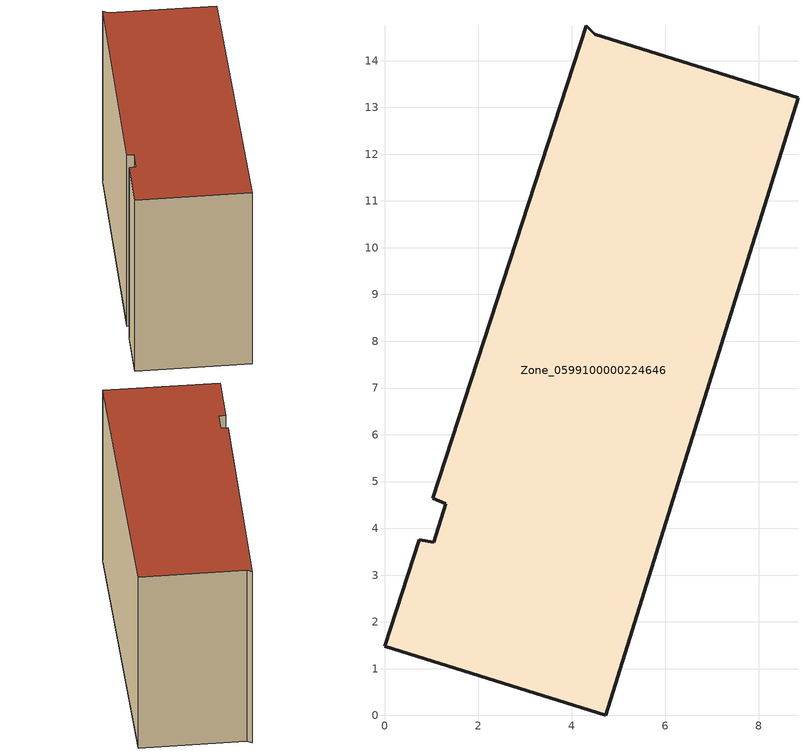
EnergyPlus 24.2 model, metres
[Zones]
Zone_0599100000224646
 floor ground (C_G): 0.74,3.76 1.05,3.7 1.3,4.53 1.03,4.64 4.31,14.75 4.49,14.56 8.84,13.2 4.73,0 0,1.48 z0.58
 wall outside (C_F): 4.73,0 8.84,13.2 4.49,14.56 4.31,14.75 1.03,4.64 1.3,4.53 1.05,3.7 0.74,3.76 0,1.48 4.73,0 z0.58:9.29
 roof outside (C_R): 1.05,3.7 0.74,3.76 0,1.48 4.73,0 8.84,13.2 4.49,14.56 4.31,14.75 1.03,4.64 1.3,4.53 z9.29
[BUILDING]
Pand.0599100000224646: North Axis=0; Terrain=City; Loads Convergence Tolerance Value=0.04; Temperature Convergence Tolerance Value=0.4; Solar Distribution=FullExterior; Maximum Number of Warmup Days=25; Minimum Number of Warmup Days=1
[Site:Location]
Rotterdam.The.Hague.AP_ZH_NLD Design_Conditions: Latitude=51.96; Longitude=4.45; Time Zone=1; Elevation=-4.5
[SITE:GROUNDTEMPERATURE:BUILDINGSURFACE]
18, 18, 18, 18, 18, 18, 18, 18, 18, 18, 18, 18
[MATERIAL] Thermal Absorptance=0.9; Solar Absorptance=0.7; Visible Absorptance=0.7
Name | Roughness | Thickness | Conductivity | Density | Specific Heat
G.TI.1965-1974 | MediumSmooth | 0.15 | 0.882353 | 540 | 1210
F.TI.1965-1974 | Rough | 0.3 | 0.697674 | 1920 | 840
R.TI.1965-1974 | MediumRough | 0.2 | 0.232558 | 1500 | 1000
[CONSTRUCTION]
C_G: G.TI.1965-1974
C_F: F.TI.1965-1974
C_R: R.TI.1965-1974
[ZONE]
Zone_0599100000224646: Type=1; Multiplier=1; Ceiling Height=Autocalculate; Volume=Autocalculate; Floor Area=autocalculate; Part of Total Floor Area=Yes
[ZONEINFILTRATION:DESIGNFLOWRATE]
Infil_Zone_0599100000224646: Zone or ZoneList or Space or SpaceList=Zone_0599100000224646; Schedule=AlwaysOn; Design Flow Rate Calculation Method=Flow/Area; Flow Rate per Floor Area=0.003; Constant Term Coefficient=1; Temperature Term Coefficient=0; Velocity Term Coefficient=0; Velocity Squared Term Coefficient=0
[HVACTEMPLATE:ZONE:IDEALLOADSAIRSYSTEM]
Zone_0599100000224646: Maximum Heating Supply Air Temperature=50; Minimum Cooling Supply Air Temperature=13; Maximum Heating Supply Air Humidity Ratio=0.0156; Minimum Cooling Supply Air Humidity Ratio=0.0077; Heating Limit=NoLimit; Cooling Limit=NoLimit; Dehumidification Control Type=ConstantSensibleHeatRatio; Cooling Sensible Heat Ratio=0.7; Dehumidification Setpoint=60; Humidification Control Type=None; Humidification Setpoint=30; Outdoor Air Method=None; Outdoor Air Flow Rate per Person=0.00944; Outdoor Air Flow Rate per Zone Floor Area=0; Outdoor Air Flow Rate per Zone=0; Demand Controlled Ventilation Type=None; Outdoor Air Economizer Type=NoEconomizer; Heat Recovery Type=None; Sensible Heat Recovery Effectiveness=0.7; Latent Heat Recovery Effectiveness=0.65
[ZONECONTROL:THERMOSTAT]
ThermostatControl_Zone_0599100000224646: Zone or ZoneList=Zone_0599100000224646; Control Type Schedule=DualSetpointControlType; Control 1=Thermostat_Zone_0599100000224646; Temperature Difference Between Cutout And Setpoint=0
[THERMOSTATSETPOINT:DUALSETPOINT]
Thermostat_Zone_0599100000224646: Heating Setpoint Temperature Schedule=HeatingSetpoint_Zone_0599100000224646; Cooling Setpoint Temperature Schedule=CoolingSetpoint_Zone_0599100000224646
[SCHEDULE:COMPACT]
HeatingSetpoint_Zone_0599100000224646: Through: 12/31, For: AllDays, Until: 24:00, 21
CoolingSetpoint_Zone_0599100000224646: Through: 12/31, For: AllDays, Until: 24:00, 24
DualSetpointControlType: Through: 12/31, For: AllDays, Until: 24:00, 4
AlwaysOn: Through: 12/31, For: AllDays, Until: 24:00, 1
